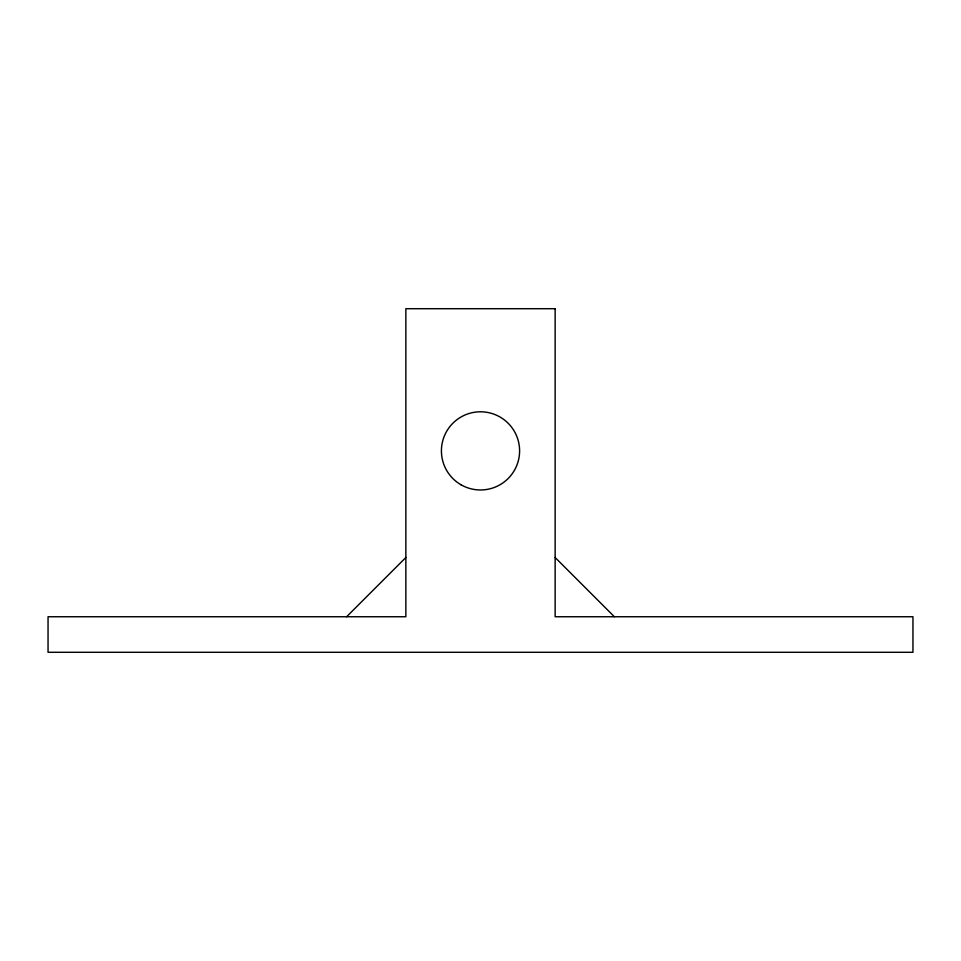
<?xml version="1.0" encoding="UTF-8"?>
<svg xmlns="http://www.w3.org/2000/svg" width="961" height="961" viewBox="0 0 961 961"><rect width="100%" height="100%" fill="white"/><g stroke="black" fill="none" stroke-linecap="round" stroke-linejoin="round"><path stroke-width="1.44" d="M346.621 616.746L405.854 557.512M555.146 557.512L614.379 616.746M555.146 308.709L405.854 308.709L405.854 616.746L48.05 616.746L48.05 652.291L912.95 652.291L912.95 616.746L555.146 616.746L555.146 308.709M460.956 484.74A39.101 39.101 0 0 0 519.601 450.877A39.101 39.101 0 0 0 460.956 417.026A39.101 39.101 0 0 0 460.956 484.74"/></g></svg>
